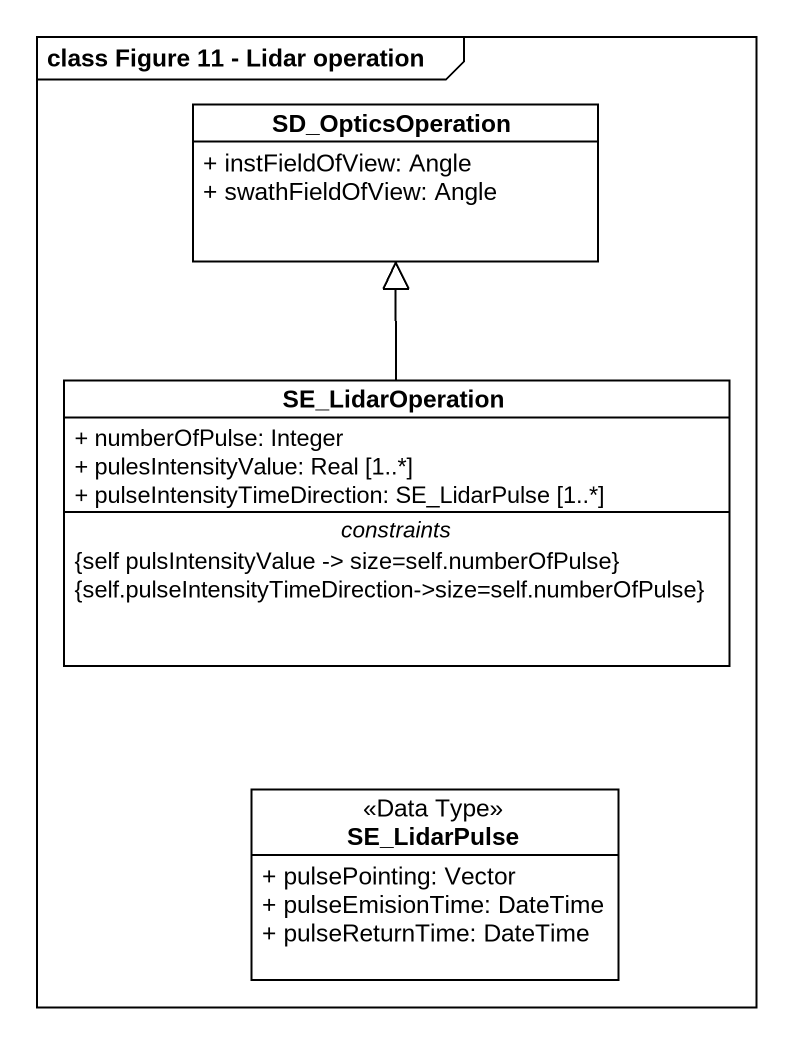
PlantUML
@startuml
mainframe class Figure 11 - Lidar operation
hide circle
hide empty members
skinparam classAttributeIconSize 0
class SD_OpticsOperation {
  + instFieldOfView: Angle
  + swathFieldOfView: Angle
}
class SE_LidarOperation {
  + numberOfPulse: Integer
  + pulesIntensityValue: Real [1..*]
  + pulseIntensityTimeDirection: SE_LidarPulse [1..*]
  -- constraints --
  {self pulsIntensityValue -> size=self.numberOfPulse}
  {self.pulseIntensityTimeDirection->size=self.numberOfPulse}
}
class SE_LidarPulse <<Data Type>> {
  + pulsePointing: Vector
  + pulseEmisionTime: DateTime
  + pulseReturnTime: DateTime
}
SE_LidarOperation -up-|> SD_OpticsOperation
@enduml
